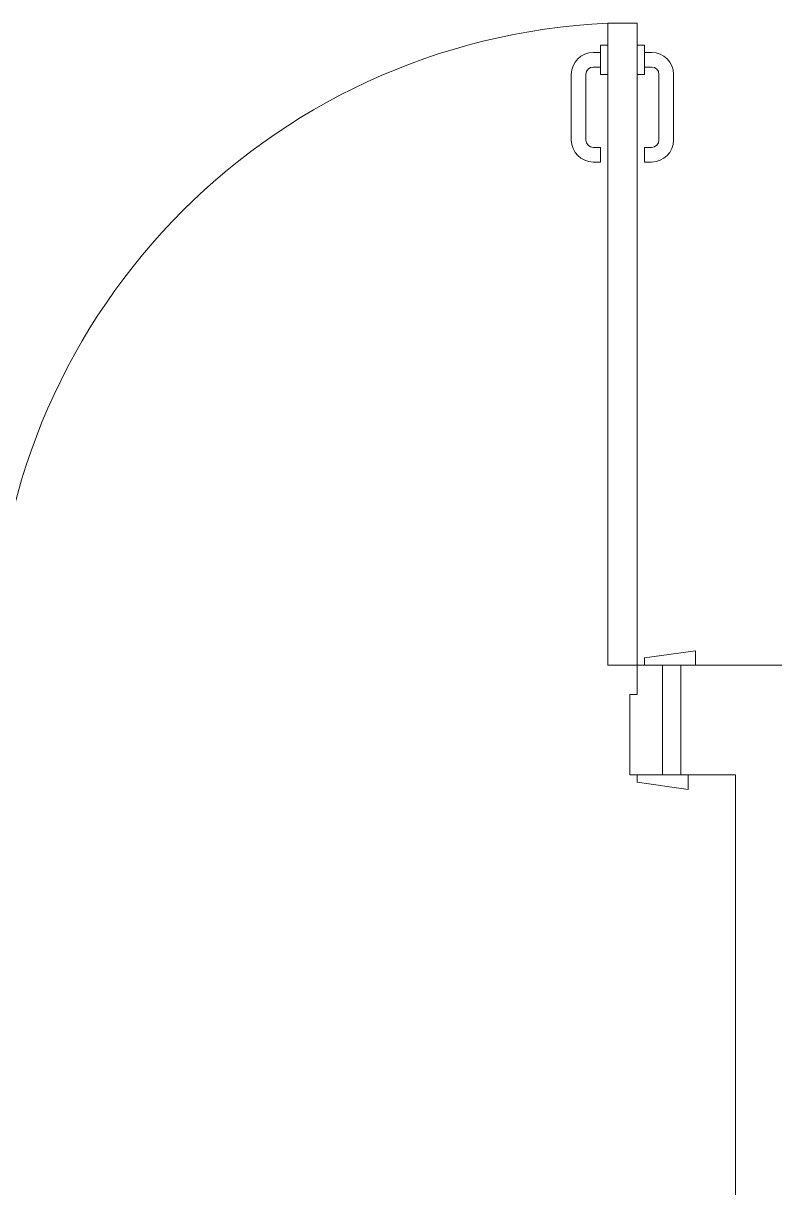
# Model space of a CAD drawing. Header units: millimetres. Extents: x 26027 to 581921, y 7230 to 233891.
# Drawn here: x 534024 to 535053, y 188685 to 190279 of the extents above; entities that cross this region are included whole.
import ezdxf

# ---------------------------------------------------------------- set-up
doc = ezdxf.new("R2010")
doc.units = ezdxf.units.MM
doc.header["$LTSCALE"] = 5
doc.layers.add('Walls', color=32, linetype='Continuous', lineweight=5)
doc.layers.add('Wooden Joinery', color=7, linetype='Continuous', lineweight=5, true_color=0xffdcd1)

msp = doc.modelspace()

# ---------------------------------------------------------------- linework, layer by layer
at = {"layer": 'Walls'}
for p, q in [((535224.4, 189400.3, 0), (534924.4, 189400.3, 0)), ((534924.4, 189400.3, 0), (534924.4, 189250.3, 0)), ((534999.4, 189250.3, 0), (534924.4, 189250.3, 0)), ((534999.4, 189250.3, 0), (534999.4, 187750.3, 0))]:
    msp.add_line(p, q, dxfattribs=at)
at = {"layer": 'Wooden Joinery'}
for p, q in [((534814.4, 190239.4, 0), (534804.4, 190239.4, 0)), ((534814.4, 190249.4, 0), (534814.4, 190209.4, 0)), ((534824.4, 190249.4, 0), (534814.4, 190249.4, 0)), ((534864.4, 190249.4, 0), (534874.4, 190249.4, 0)), ((534874.4, 190249.4, 0), (534874.4, 190209.4, 0)), ((534874.4, 190239.4, 0), (534884.4, 190239.4, 0)), ((534774.4, 190209.4, 0), (534774.4, 190119.4, 0)), ((534794.4, 190209.4, 0), (534794.4, 190119.4, 0)), ((534814.4, 190219.4, 0), (534804.4, 190219.4, 0)), ((534824.4, 190209.4, 0), (534814.4, 190209.4, 0)), ((534864.4, 190209.4, 0), (534874.4, 190209.4, 0)), ((534874.4, 190219.4, 0), (534884.4, 190219.4, 0)), ((534894.4, 190209.4, 0), (534894.4, 190119.4, 0)), ((534914.4, 190209.4, 0), (534914.4, 190119.4, 0)), ((534814.4, 190109.4, 0), (534804.4, 190109.4, 0)), ((534814.4, 190109.4, 0), (534814.4, 190089.4, 0)), ((534874.4, 190109.4, 0), (534884.4, 190109.4, 0)), ((534874.4, 190109.4, 0), (534874.4, 190089.4, 0)), ((534814.4, 190089.4, 0), (534804.4, 190089.4, 0)), ((534874.4, 190089.4, 0), (534884.4, 190089.4, 0))]:
    msp.add_line(p, q, dxfattribs=at)
at = {"layer": 'Wooden Joinery', "elevation": 0}
for points in [[(534824.4, 189400.3), (534824.4, 190279.4), (534864.4, 190279.4), (534864.4, 189400.3)], [(534824.4, 189400.3), (534824.4, 190279.4), (534864.4, 190279.4), (534864.4, 189400.3)], [(534874.4, 189400.3), (534874.4, 189410.3), (534944.4, 189420.3), (534944.4, 189400.3)], [(534864.4, 189250.3), (534864.4, 189240.3), (534934.4, 189230.3), (534934.4, 189250.3)]]:
    msp.add_lwpolyline(points, close=True, dxfattribs=at)
for points in [[(534899.4, 189400.3), (534864.4, 189400.3), (534864.4, 189360.3), (534854.4, 189360.3), (534854.4, 189250.3), (534899.4, 189250.3), (534899.4, 189400.3)], [(534899.4, 189400.3), (534899.4, 189250.3), (534924.4, 189250.3), (534924.4, 189400.3), (534899.4, 189400.3)]]:
    msp.add_lwpolyline(points, dxfattribs=at)
at = {"layer": 'Wooden Joinery'}
for centre, radius, start, end in [((534864.4, 189400.3, 0), 880, 92.6053, 180), ((534804.4, 190209.4, 0), 30, 90, 180), ((534884.4, 190209.4, 0), 30, 0, 90), ((534804.4, 190209.4, 0), 10, 90, 180), ((534884.4, 190209.4, 0), 10, 0, 90), ((534804.4, 190119.4, 0), 30, 180, 270), ((534804.4, 190119.4, 0), 10, 180, 270), ((534884.4, 190119.4, 0), 10, 270, 0), ((534884.4, 190119.4, 0), 30, 270, 0)]:
    msp.add_arc(centre, radius, start, end, dxfattribs=at)

doc.saveas('drawing.dxf')
